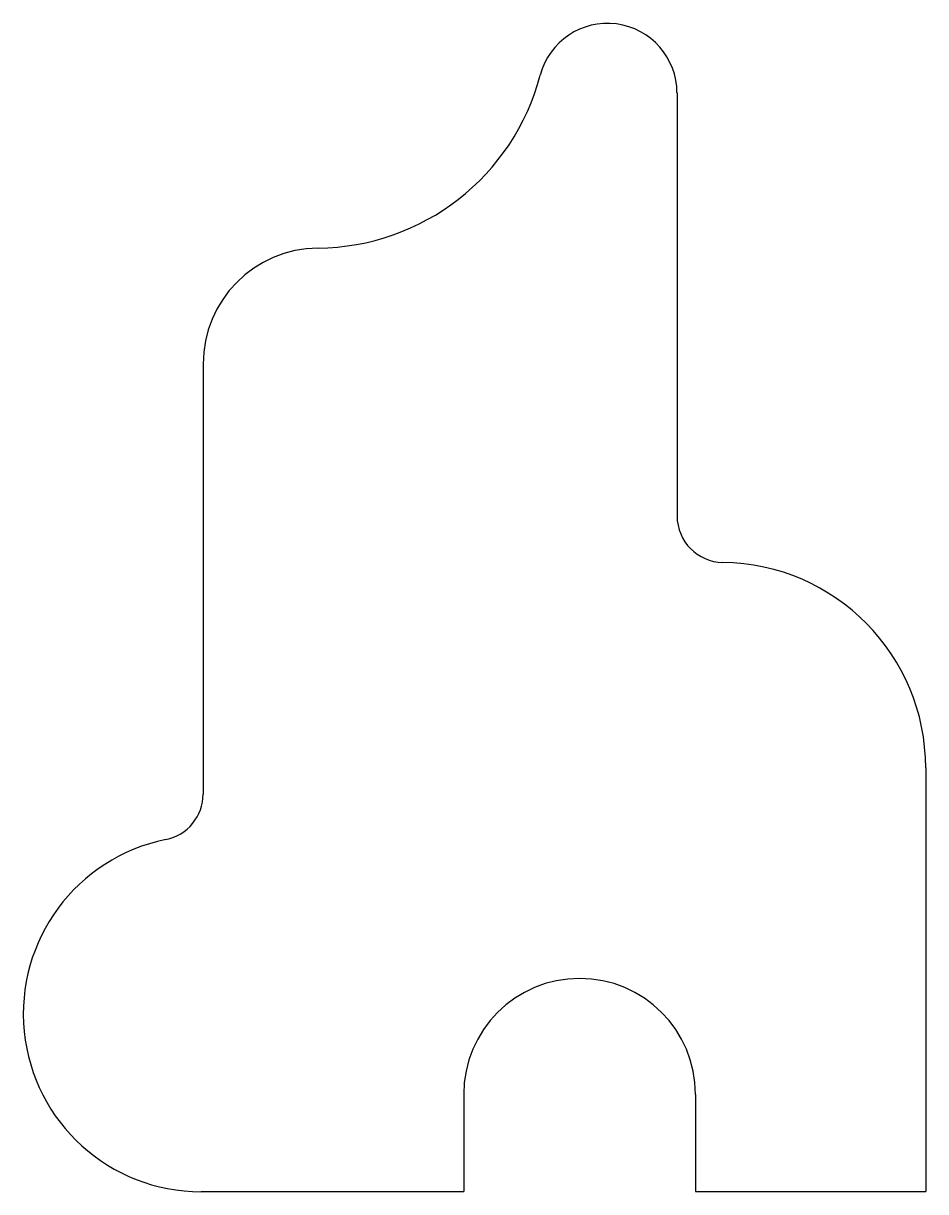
# Model space of a CAD drawing. Header units: millimetres. Extents: x 105 to 185, y 18 to 121.
import ezdxf

# ---------------------------------------------------------------- set-up
doc = ezdxf.new("R2010")
doc.units = ezdxf.units.MM
doc.header["$MEASUREMENT"] = 0

msp = doc.modelspace()

# ---------------------------------------------------------------- linework, layer by layer
for p, q in [((162.63, 114.94), (162.63, 77.47)), ((120.63, 90.93), (120.63, 52.85)), ((184.66, 55.17), (184.66, 17.64)), ((143.72, 26.25), (143.72, 17.64)), ((164.27, 26.25), (164.27, 17.64)), ((120.45, 17.64), (143.72, 17.64)), ((164.27, 17.64), (180.55, 17.64)), ((180.55, 17.64), (184.66, 17.64))]:
    msp.add_line(p, q)
for centre, radius, start, end in [((156.46, 114.94), 6.16, 0, 165.2161), ((130.64, 121.75), 20.55, 270.4941, 345.2161), ((130.9, 90.93), 10.27, 90.4941, 180), ((166.74, 77.47), 4.11, 180, 269.2997), ((166.47, 55.17), 18.19, 0, 89.2997), ((116.52, 52.85), 4.11, 281.4042, 0), ((120.45, 33.38), 15.75, 101.4042, 270), ((153.99, 26.25), 10.27, 0, 180)]:
    msp.add_arc(centre, radius, start, end)

doc.saveas('drawing.dxf')
